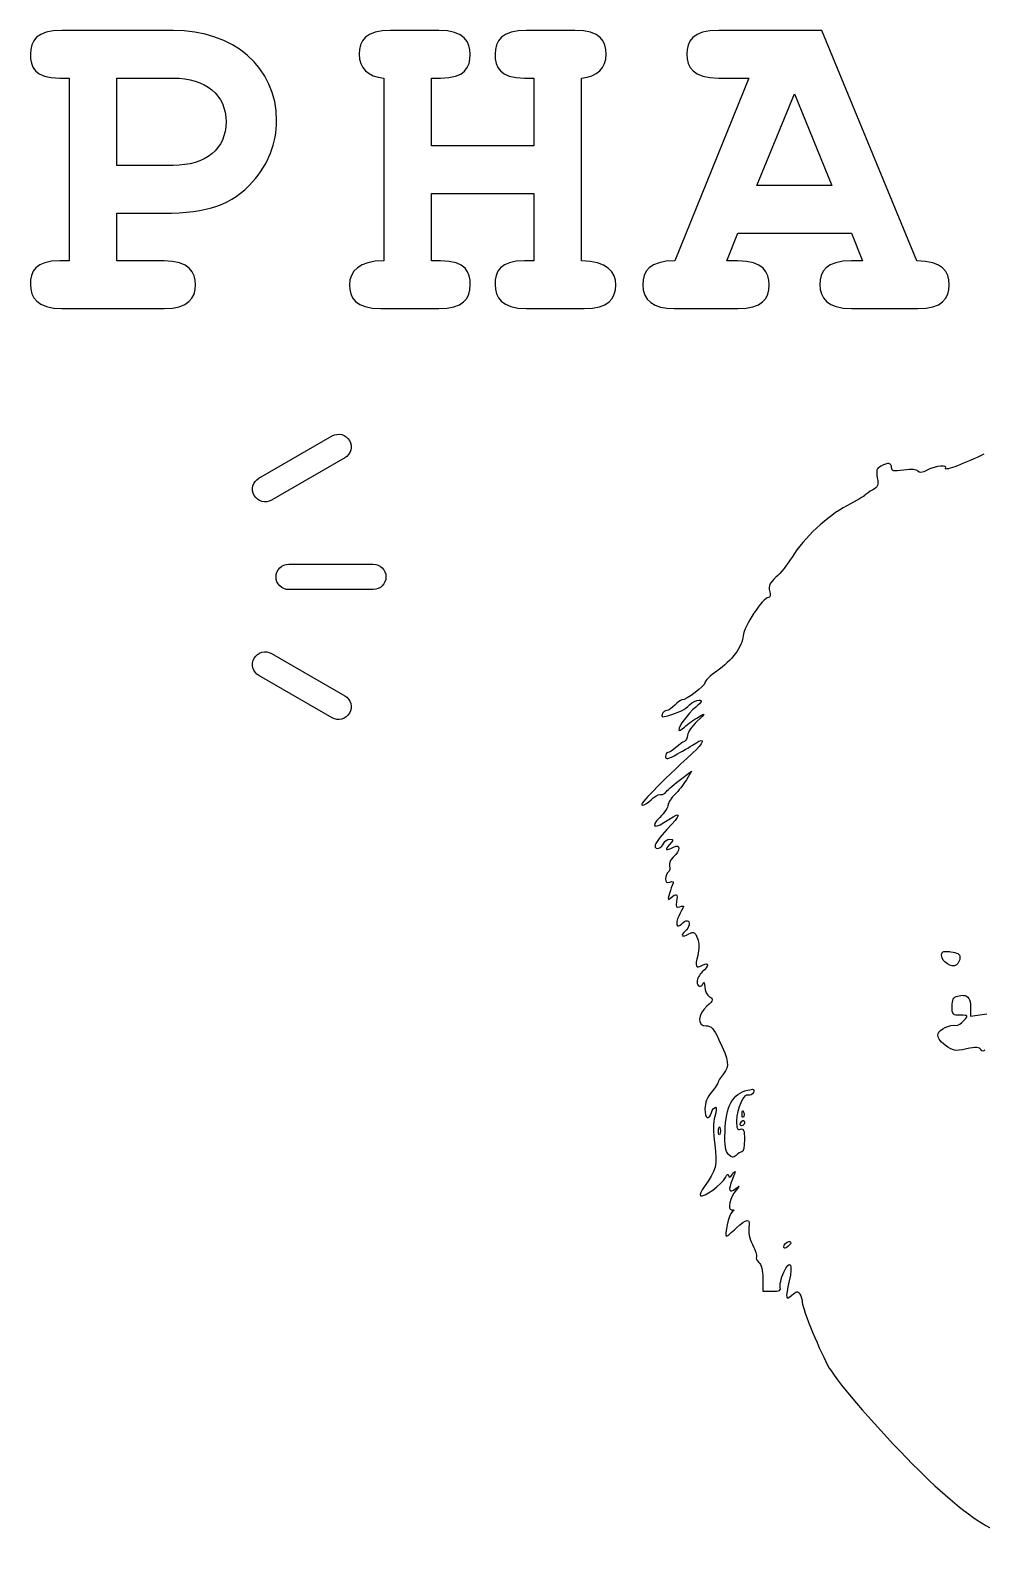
# Model space of a CAD drawing. Header units: millimetres. Extents: x 3 to 91, y 6 to 114.
# Drawn here: x 45.04 to 67.54, y 6.28 to 42.2 of the extents above; entities that cross this region are included whole.
import ezdxf

# ---------------------------------------------------------------- set-up
doc = ezdxf.new("R2010")
doc.units = ezdxf.units.MM
doc.layers.add('Layer_1', color=7, linetype='CONTINUOUS')

msp = doc.modelspace()

# ---------------------------------------------------------------- linework, layer by layer
at = {"layer": 'Layer_1', "color": 7}
for points in [[(48.4142, 42.19877), (45.783885, 42.19877)], [(54.697535, 42.19874), (53.557356, 42.19874)], [(57.914871, 42.19874), (56.774692, 42.19874)], [(66.004431, 36.7462), (63.757939, 42.19874), (61.319537, 42.19874)], [(45.738729, 41.06988), (45.953218, 41.06988), (45.953218, 36.74623), (45.738729, 36.74623)], [(48.4142, 39.00398), (47.082109, 39.00398), (47.082109, 41.06985), (48.4142, 41.06985)], [(53.399311, 41.06985), (53.399311, 36.7462)], [(56.729537, 41.06985), (56.944026, 41.06985), (56.944026, 39.46683), (54.528201, 39.46683), (54.528201, 41.06985), (54.74269, 41.06985)], [(58.072916, 36.7462), (58.072916, 41.06985)], [(61.319537, 41.06985), (62.030738, 41.06985), (60.280958, 36.7462)], [(54.74269, 36.7462), (54.528201, 36.7462), (54.528201, 38.33794), (56.944026, 38.33794), (56.944026, 36.7462), (56.729537, 36.7462)], [(48.199711, 36.74623), (47.082109, 36.74623), (47.082109, 37.87512), (48.188422, 37.87512)], [(61.771093, 36.7462), (61.511448, 36.7462), (61.771093, 37.40096), (64.457851, 37.40096), (64.717496, 36.7462), (64.457851, 36.7462)], [(45.783885, 35.61734), (48.199711, 35.61734)], [(53.331578, 35.61731), (54.697535, 35.61731)], [(56.774692, 35.61731), (58.140649, 35.61731)], [(60.269669, 35.61731), (61.771093, 35.61731)], [(64.457851, 35.61731), (66.027008, 35.61731)], [(50.44336, 31.603985), (52.175782, 32.603985)], [(52.476563, 32.084453), (50.744141, 31.084453)], [(51.150391, 29.570782), (53.150391, 29.570782)], [(53.150391, 28.969219), (51.150391, 28.969219)], [(50.744141, 27.455547), (52.476563, 26.455547)], [(52.175782, 25.936016), (50.44336, 26.936016)], [(60.384429, 24.45102), (60.675367, 24.67168), (60.555995, 24.46911)], [(67.275481, 19.09993), (67.275481, 18.8803), (67.664088, 18.93353)], [(61.870643, 15.66499), (61.870643, 15.66448)], [(62.363636, 12.67241), (62.363636, 12.36959), (62.587912, 12.36959)]]:
    msp.add_lwpolyline(points, dxfattribs=at)
for points in [[(63.995006, 38.52985), (62.222649, 38.52985), (63.114472, 40.69732)], [(49.667268, 40.03127)], [(50.863891, 40.06517)], [(58.885717, 36.18176)], [(66.772076, 36.18176)], [(50.515626, 31.055157)], [(52.175782, 25.936016)], [(66.700839, 20.40992)], [(67.1096, 19.37019)], [(62.137293, 17.14346)], [(61.883562, 16.63599)], [(61.335792, 16.25772)], [(61.901132, 16.4112)], [(62.978586, 13.54523)]]:
    msp.add_lwpolyline(points, close=True, dxfattribs=at)
for points in [[(45.783885, 42.19877), (45.185573, 42.19877), (45.038817, 41.95041), (45.038817, 41.63432)], [(50.863891, 40.06517), (50.863891, 41.31823), (49.84789, 42.19877), (48.4142, 42.19877)], [(53.557356, 42.19874), (52.970333, 42.19874), (52.812288, 41.95038), (52.812288, 41.63429)], [(55.442602, 41.63429), (55.442602, 41.91652), (55.307135, 42.19874), (54.697535, 42.19874)], [(56.774692, 42.19874), (56.18767, 42.19874), (56.029625, 41.95038), (56.029625, 41.63429)], [(58.659939, 41.63429), (58.659939, 41.93909), (58.524472, 42.19874), (57.914871, 42.19874)], [(61.319537, 42.19874), (60.698647, 42.19874), (60.563181, 41.93909), (60.563181, 41.63429)], [(45.038817, 41.63432), (45.038817, 41.34081), (45.129127, 41.06988), (45.738729, 41.06988)], [(52.812288, 41.63429), (52.812288, 41.30692), (53.026778, 41.10372), (53.399311, 41.06985)], [(54.74269, 41.06985), (55.318424, 41.06985), (55.442602, 41.3182), (55.442602, 41.63429)], [(56.029625, 41.63429), (56.029625, 41.32949), (56.131225, 41.06985), (56.729537, 41.06985)], [(58.072916, 41.06985), (58.44545, 41.10375), (58.659939, 41.30692), (58.659939, 41.63429)], [(60.563181, 41.63429), (60.563181, 41.32949), (60.709936, 41.06985), (61.319537, 41.06985)], [(48.4142, 41.06985), (49.193134, 41.06985), (49.667268, 40.67474), (49.667268, 40.03127)], [(49.667268, 40.03127), (49.667268, 39.39909), (49.193134, 39.00398), (48.4142, 39.00398)], [(50.299446, 38.62019), (50.660691, 39.0153), (50.863891, 39.54588), (50.863891, 40.06517)], [(48.188422, 37.87512), (49.238289, 37.87512), (49.802734, 38.06703), (50.299446, 38.62019)], [(45.738729, 36.74623), (45.151706, 36.74623), (45.038817, 36.49787), (45.038817, 36.18179)], [(48.944778, 36.18179), (48.944778, 36.4753), (48.798022, 36.74623), (48.199711, 36.74623)], [(53.399311, 36.7462), (52.812288, 36.7462), (52.58651, 36.49784), (52.58651, 36.18176)], [(55.442602, 36.18176), (55.442602, 36.47527), (55.352292, 36.7462), (54.74269, 36.7462)], [(56.729537, 36.7462), (56.142514, 36.7462), (56.029625, 36.49784), (56.029625, 36.18176)], [(58.885717, 36.18176), (58.885717, 36.46398), (58.682517, 36.7462), (58.072916, 36.7462)], [(60.280958, 36.7462), (59.682646, 36.7462), (59.524602, 36.49784), (59.524602, 36.18176)], [(62.51616, 36.18176), (62.51616, 36.47527), (62.369405, 36.7462), (61.771093, 36.7462)], [(64.457851, 36.7462), (63.85954, 36.7462), (63.712784, 36.49784), (63.712784, 36.18176)], [(66.772076, 36.18176), (66.772076, 36.48656), (66.614031, 36.7462), (66.004431, 36.7462)], [(45.038817, 36.18179), (45.038817, 35.88827), (45.196862, 35.61734), (45.783885, 35.61734)], [(48.199711, 35.61734), (48.775444, 35.61734), (48.944778, 35.8657), (48.944778, 36.18179)], [(52.58651, 36.18176), (52.58651, 35.87695), (52.721977, 35.61731), (53.331578, 35.61731)], [(54.697535, 35.61731), (55.273269, 35.61731), (55.442602, 35.85438), (55.442602, 36.18176)], [(56.029625, 36.18176), (56.029625, 35.88824), (56.176381, 35.61731), (56.774692, 35.61731)], [(58.140649, 35.61731), (58.716383, 35.61731), (58.885717, 35.85438), (58.885717, 36.18176)], [(59.524602, 36.18176), (59.524602, 35.80922), (59.772958, 35.61731), (60.269669, 35.61731)], [(61.771093, 35.61731), (62.346827, 35.61731), (62.51616, 35.85438), (62.51616, 36.18176)], [(63.712784, 36.18176), (63.712784, 35.87695), (63.882117, 35.61731), (64.457851, 35.61731)], [(66.027008, 35.61731), (66.602742, 35.61731), (66.772076, 35.85438), (66.772076, 36.18176)], [(52.175782, 32.603985), (52.244666, 32.643914), (52.326597, 32.654822), (52.403529, 32.634307)], [(52.403529, 32.634307), (52.480461, 32.613792), (52.546082, 32.563536), (52.585938, 32.49461)], [(52.585938, 32.49461), (52.625867, 32.425726), (52.636776, 32.343794), (52.61626, 32.266862)], [(52.61626, 32.266862), (52.595745, 32.189931), (52.54549, 32.124309), (52.476563, 32.084453)], [(65.408928, 31.85315), (65.408928, 31.96945), (65.327244, 31.98038), (65.154164, 31.88778)], [(67.589157, 32.17303), (67.183034, 31.96723), (66.644303, 31.76527), (66.687403, 31.83507)], [(65.070965, 31.61337), (65.104175, 31.43636), (65.088072, 31.3927), (64.964511, 31.3276)], [(65.154164, 31.88778), (65.055464, 31.83492), (65.039365, 31.78187), (65.070965, 31.61337)], [(65.6978, 31.79579), (65.455917, 31.75959), (65.408928, 31.76905), (65.408928, 31.85315)], [(66.029046, 31.76995), (66.001076, 31.81525), (65.88658, 31.82409), (65.6978, 31.79579)], [(66.253321, 31.79579), (66.124379, 31.72859), (66.059346, 31.72095), (66.029046, 31.76995)], [(66.687403, 31.83507), (66.743244, 31.92534), (66.451263, 31.89901), (66.253321, 31.79579)], [(50.333985, 31.195782), (50.252157, 31.338797), (50.300988, 31.521042), (50.44336, 31.603985)], [(64.964511, 31.3276), (64.884319, 31.28537), (64.804361, 31.2313), (64.787261, 31.2072)], [(50.515626, 31.055157), (50.438819, 31.076076), (50.373477, 31.126664), (50.333985, 31.195782)], [(50.744141, 31.084453), (50.674904, 31.044663), (50.592661, 31.034119), (50.515626, 31.055157)], [(64.352145, 30.95243), (63.888702, 30.71031), (63.33262, 30.19015), (63.055067, 29.73907)], [(64.787261, 31.2072), (64.770161, 31.18311), (64.574417, 31.06854), (64.352145, 30.95243)], [(50.84961, 29.27), (50.849402, 29.349836), (50.881024, 29.426462), (50.937477, 29.482915)], [(50.937477, 29.482915), (50.993929, 29.539367), (51.070555, 29.57099), (51.150391, 29.570782)], [(53.150391, 29.570782), (53.315924, 29.570135), (53.449652, 29.435534), (53.449219, 29.27)], [(63.055067, 29.73907), (62.950136, 29.56853), (62.778999, 29.35293), (62.674728, 29.26003)], [(50.937477, 29.057086), (50.881024, 29.113539), (50.849402, 29.190165), (50.84961, 29.27)], [(53.449219, 29.27), (53.449652, 29.104467), (53.315924, 28.969865), (53.150391, 28.969219)], [(62.674728, 29.26003), (62.525847, 29.12759), (62.493533, 29.05792), (62.523833, 28.93705)], [(51.150391, 28.969219), (51.070555, 28.969011), (50.993929, 29.000633), (50.937477, 29.057086)], [(62.495411, 28.78254), (62.36758, 28.78254), (61.908532, 28.08596), (61.898032, 27.87614)], [(62.523833, 28.93705), (62.547033, 28.84437), (62.535611, 28.78254), (62.495411, 28.78254)], [(61.898032, 27.87614), (61.885462, 27.62414), (61.63571, 27.29025), (61.272747, 27.04053)], [(50.44336, 26.936016), (50.300988, 27.018959), (50.252157, 27.201203), (50.333985, 27.344219)], [(50.333985, 27.344219), (50.373513, 27.413477), (50.43899, 27.464148), (50.51595, 27.485037)], [(50.51595, 27.485037), (50.59291, 27.505926), (50.67502, 27.495315), (50.744141, 27.455547)], [(61.272747, 27.04053), (61.119896, 26.93536), (60.994728, 26.81226), (60.994728, 26.76716)], [(60.994728, 26.76716), (60.994728, 26.68716), (60.553642, 26.35788), (60.446441, 26.35788)], [(52.476563, 26.455547), (52.54549, 26.415691), (52.595745, 26.35007), (52.61626, 26.273138)], [(52.61626, 26.273138), (52.636776, 26.196207), (52.625867, 26.114275), (52.585938, 26.045391)], [(60.280043, 26.23334), (60.218152, 26.16489), (60.13279, 26.10932), (60.09039, 26.10932)], [(60.113128, 25.98374), (60.4035, 26.07105), (60.515765, 26.12747), (60.632476, 26.24419)], [(60.446441, 26.35788), (60.416811, 26.35788), (60.341942, 26.30174), (60.280043, 26.23334)], [(60.632476, 26.24419), (60.694936, 26.30667), (60.794784, 26.35655), (60.854684, 26.35581)], [(60.854684, 26.35581), (60.939265, 26.35429), (60.922131, 26.31782), (60.77717, 26.19148)], [(52.403529, 25.905693), (52.326597, 25.885178), (52.244666, 25.896087), (52.175782, 25.936016)], [(52.585938, 26.045391), (52.546082, 25.976464), (52.480461, 25.926209), (52.403529, 25.905693)], [(59.979802, 26.02147), (59.953302, 25.95237), (59.981777, 25.94424), (60.113128, 25.98374)], [(60.09039, 26.10932), (60.048049, 26.10932), (59.998302, 26.06967), (59.979802, 26.02147)], [(60.77717, 26.19148), (60.578818, 26.0186), (60.374257, 25.74253), (60.373577, 25.64733)], [(60.513103, 25.71709), (60.590043, 25.78691), (60.736591, 25.89284), (60.839182, 25.95274)], [(60.839182, 25.95274), (61.020823, 26.05877), (61.020107, 26.05646), (60.808176, 25.85507)], [(60.373577, 25.64733), (60.373357, 25.61573), (60.436203, 25.64729), (60.513103, 25.71709)], [(60.582866, 25.52382), (60.578666, 25.45539), (60.546436, 25.3899), (60.511036, 25.3781)], [(60.808176, 25.85507), (60.688495, 25.74134), (60.586866, 25.59222), (60.582866, 25.52382)], [(60.306914, 25.23547), (60.230133, 25.16889), (60.143578, 25.11455), (60.114678, 25.11455)], [(60.511036, 25.3781), (60.475675, 25.36631), (60.383714, 25.30207), (60.306914, 25.23547)], [(60.344121, 25.08096), (60.499143, 25.16751), (60.694937, 25.28352), (60.779237, 25.33882)], [(60.779237, 25.33882), (61.00992, 25.48992), (60.963443, 25.33919), (60.70689, 25.10369)], [(60.70689, 25.10369), (59.922344, 24.38354), (59.424547, 23.87069), (59.509547, 23.87069)], [(60.114678, 25.11455), (60.085778, 25.11455), (60.061968, 25.07135), (60.061968, 25.01895)], [(60.061968, 25.01895), (60.061968, 24.94252), (60.11797, 24.9547), (60.344121, 25.08096)], [(60.07282, 24.17455), (60.08422, 24.20484), (60.224337, 24.32944), (60.384429, 24.45102)], [(60.555995, 24.46911), (60.490254, 24.35769), (60.366359, 24.20089), (60.280559, 24.12029)], [(59.720387, 23.99524), (59.782277, 24.06358), (59.882395, 24.11978), (59.942595, 24.11978)], [(59.942595, 24.11978), (60.002846, 24.11978), (60.06142, 24.14435), (60.07282, 24.17455)], [(60.280559, 24.12029), (60.194757, 24.03969), (60.124496, 23.93075), (60.124496, 23.87845)], [(59.509547, 23.87069), (59.563667, 23.87069), (59.658487, 23.92684), (59.720387, 23.99524)], [(60.124496, 23.87845), (60.124496, 23.8262), (60.034843, 23.69148), (59.925542, 23.57872)], [(60.141033, 23.53118), (60.451956, 23.74243), (60.433933, 23.65076), (60.093491, 23.29037)], [(59.925542, 23.57872), (59.68442, 23.3299), (59.80548, 23.30317), (60.141033, 23.53118)], [(60.093491, 23.29037), (59.93962, 23.12747), (59.813404, 22.9544), (59.813404, 22.9059)], [(60.024244, 22.97411), (60.042915, 23.02281), (60.105654, 23.06248), (60.163254, 23.06248)], [(60.163254, 23.06248), (60.258724, 23.06248), (60.258302, 23.05205), (60.155502, 22.93845)], [(59.813404, 22.9059), (59.813404, 22.7975), (59.976844, 22.85044), (60.024244, 22.97411)], [(60.155502, 22.93845), (60.03171, 22.80155), (60.067533, 22.77889), (60.252654, 22.87799)], [(60.246453, 22.63925), (60.174453, 22.57212), (60.136369, 22.48041), (60.157569, 22.42531)], [(60.252654, 22.87799), (60.419736, 22.96754), (60.415425, 22.79667), (60.246453, 22.63925)], [(60.128114, 22.28785), (60.091614, 22.26527), (60.061968, 22.19347), (60.061968, 22.12817)], [(60.157569, 22.42531), (60.177969, 22.37232), (60.164614, 22.31035), (60.128114, 22.28785)], [(60.061968, 22.12817), (60.061968, 22.04237), (60.090938, 22.02082), (60.165838, 22.04962)], [(60.221131, 21.96952), (60.194231, 21.90374), (60.157283, 21.79401), (60.139483, 21.72561)], [(60.165838, 22.04962), (60.249138, 22.08156), (60.260331, 22.06532), (60.221131, 21.96952)], [(60.139483, 21.72561), (60.112983, 21.62401), (60.122226, 21.6156), (60.190126, 21.6791)], [(60.190126, 21.6791), (60.317766, 21.79887), (60.358667, 21.77244), (60.323967, 21.59125)], [(60.323967, 21.59125), (60.297676, 21.45365), (60.310532, 21.43292), (60.399932, 21.46722)], [(60.376161, 21.24398), (60.28323, 21.05787), (60.329317, 20.9429), (60.448508, 21.06208)], [(60.484681, 21.46206), (60.47213, 21.43639), (60.423361, 21.33818), (60.376161, 21.24398)], [(60.399932, 21.46722), (60.459132, 21.49032), (60.497181, 21.48776), (60.484681, 21.46206)], [(60.526539, 20.88586), (60.397197, 20.77866), (60.456911, 20.7366), (60.616973, 20.8223)], [(60.448508, 21.06208), (60.489019, 21.10258), (60.544098, 21.13546), (60.571498, 21.13546)], [(60.571498, 21.13546), (60.656338, 21.13546), (60.626239, 20.96866), (60.526539, 20.88586)], [(60.616973, 20.8223), (60.731024, 20.88332), (60.75571, 20.87028), (60.81541, 20.71843)], [(60.81541, 20.71843), (60.86121, 20.60076), (60.863662, 20.47051), (60.823162, 20.31329)], [(60.823162, 20.31329), (60.754012, 20.04515), (60.77846, 19.99693), (60.939951, 20.08333)], [(60.939951, 20.08333), (61.093832, 20.1656), (61.088961, 20.065), (60.932199, 19.92313)], [(66.591285, 20.31897), (66.591285, 20.38415), (66.615004, 20.40986), (66.700839, 20.40992)], [(66.944752, 20.0885), (66.839431, 20.0011), (66.591285, 20.16289), (66.591285, 20.31897)], [(66.700839, 20.40992), (66.729451, 20.40995), (66.765053, 20.40678), (66.808843, 20.40166)], [(66.808843, 20.40166), (66.965945, 20.38333), (67.026401, 20.34566), (67.026401, 20.26626)], [(67.026401, 20.26626), (67.026401, 20.20579), (66.989852, 20.1259), (66.944752, 20.0885)], [(60.932199, 19.92313), (60.863848, 19.86124), (60.807659, 19.75937), (60.807659, 19.69627)], [(60.807659, 19.69627), (60.807659, 19.56637), (60.90537, 19.54125), (60.95287, 19.65907)], [(60.95287, 19.65907), (60.97017, 19.70179), (60.98656, 19.66103), (60.98956, 19.56863)], [(60.98956, 19.56863), (60.99226, 19.4763), (61.043348, 19.37307), (61.103248, 19.33867)], [(61.04072, 19.11543), (60.818088, 18.90605), (60.807391, 18.64879), (61.021083, 18.64879)], [(61.103248, 19.33867), (61.20261, 19.28162), (61.196901, 19.26226), (61.04072, 19.11543)], [(66.839849, 19.10819), (66.839849, 19.26952), (66.87069, 19.32652), (66.97059, 19.35262)], [(67.036219, 18.89787), (66.854768, 18.89787), (66.839849, 18.91362), (66.839849, 19.10819)], [(66.97059, 19.35262), (67.024733, 19.36678), (67.070866, 19.37278), (67.1096, 19.37019)], [(67.1096, 19.37019), (67.2258, 19.36243), (67.275481, 19.27702), (67.275481, 19.09993)], [(66.510153, 18.45966), (66.538583, 18.5684), (66.7846, 18.68313), (66.938551, 18.65913)], [(66.938551, 18.65913), (66.975782, 18.65332), (67.057318, 18.70463), (67.119418, 18.77333)], [(67.119418, 18.77333), (67.23024, 18.89609), (67.228661, 18.89787), (67.036219, 18.89787)], [(61.021083, 18.64879), (61.142203, 18.64879), (61.202316, 18.5837), (61.327007, 18.32013)], [(61.327007, 18.32013), (61.563979, 17.81921), (61.579355, 17.70321), (61.432944, 17.51708)], [(66.680169, 18.19042), (66.543298, 18.29479), (66.489253, 18.37996), (66.510153, 18.45966)], [(67.178846, 18.10154), (66.905533, 18.04323), (66.86347, 18.05062), (66.680169, 18.19042)], [(67.524045, 18.08965), (67.488894, 18.14645), (67.403658, 18.14944), (67.178846, 18.10154)], [(67.612928, 18.08293), (67.582528, 18.03403), (67.557345, 18.03565), (67.524045, 18.08965)], [(61.305303, 17.31141), (61.305303, 17.28755), (61.235257, 17.1846), (61.149757, 17.083)], [(61.432944, 17.51708), (61.362683, 17.42768), (61.305303, 17.33531), (61.305303, 17.31141)], [(61.149757, 17.083), (61.050216, 16.96469), (60.994211, 16.82191), (60.994211, 16.6856)], [(61.469117, 16.14455), (61.489527, 16.75331), (61.644526, 17.03695), (62.007069, 17.12795)], [(62.023089, 17.00962), (61.909358, 17.05326), (61.741969, 16.69227), (61.741969, 16.40345)], [(62.007069, 17.12795), (62.076269, 17.1454), (62.117243, 17.15136), (62.137293, 17.14346)], [(62.141428, 17.07473), (62.121077, 17.02173), (62.067889, 16.99242), (62.023089, 17.00962)], [(62.137293, 17.14346), (62.157344, 17.13556), (62.156428, 17.11378), (62.141428, 17.07473)], [(60.994211, 16.6856), (60.994211, 16.4526), (61.087157, 16.3999), (61.149757, 16.59724)], [(61.149757, 16.59724), (61.171457, 16.66559), (61.212524, 16.72126), (61.241224, 16.72126)], [(61.241224, 16.72126), (61.269924, 16.72126), (61.263788, 16.62491), (61.227788, 16.50732)], [(61.903716, 16.48975), (61.883016, 16.46909), (61.86816, 16.5058), (61.87116, 16.5714)], [(61.87116, 16.5714), (61.87266, 16.60765), (61.877012, 16.62946), (61.883562, 16.63599)], [(61.883562, 16.63599), (61.890112, 16.64253), (61.898984, 16.63392), (61.908884, 16.60912)], [(61.908884, 16.60912), (61.926684, 16.56425), (61.924316, 16.51035), (61.903716, 16.48975)], [(61.227788, 16.50732), (61.182988, 16.35952), (61.182638, 16.15338), (61.226238, 15.83914)], [(61.316672, 16.16212), (61.316672, 16.2264), (61.324528, 16.26196), (61.335792, 16.25772)], [(61.335792, 16.25772), (61.339547, 16.25631), (61.343353, 16.25083), (61.347678, 16.24015)], [(61.347678, 16.24015), (61.364878, 16.19741), (61.364878, 16.12731), (61.347678, 16.08461)], [(61.741969, 16.40345), (61.741969, 16.21815), (61.762186, 16.17391), (61.834986, 16.20191)], [(61.862375, 16.28666), (61.825975, 16.28666), (61.813786, 16.31447), (61.834986, 16.34867)], [(61.834986, 16.34867), (61.856186, 16.38287), (61.886132, 16.4112), (61.901132, 16.4112)], [(61.834986, 16.20191), (61.909586, 16.23053), (61.928521, 16.18035), (61.928521, 15.95128)], [(61.928521, 16.34867), (61.928521, 16.31447), (61.898575, 16.28666), (61.862375, 16.28666)], [(61.901132, 16.4112), (61.916232, 16.4112), (61.928521, 16.38287), (61.928521, 16.34867)], [(61.226238, 15.83914), (61.293469, 15.35469), (61.261759, 15.23041), (60.974057, 14.84127)], [(61.347678, 16.08461), (61.330378, 16.04185), (61.316672, 16.07662), (61.316672, 16.16212)], [(61.551283, 15.60453), (61.477983, 15.67914), (61.458017, 15.81346), (61.469117, 16.14455)], [(61.928521, 15.95128), (61.928521, 15.79375), (61.902343, 15.66499), (61.870643, 15.66499)], [(61.7306, 15.5849), (61.66354, 15.5197), (61.630583, 15.52343), (61.551283, 15.60453)], [(61.870643, 15.66448), (61.838892, 15.66448), (61.7758, 15.6289), (61.7306, 15.5849)], [(61.479969, 15.0609), (61.518569, 15.1408), (61.548249, 15.16054), (61.550249, 15.10844)], [(61.550249, 15.10844), (61.553349, 15.04284), (61.579301, 15.05115), (61.647401, 15.13944)], [(61.647401, 15.13944), (61.726501, 15.24261), (61.726383, 15.22565), (61.643784, 15.02059)], [(60.974057, 14.84127), (60.904957, 14.74765), (60.866708, 14.65252), (60.889308, 14.62992)], [(60.889308, 14.62992), (60.949359, 14.56986), (61.402469, 14.90048), (61.479969, 15.0609)], [(61.7306, 14.76221), (61.58276, 14.5869), (61.517556, 14.29657), (61.625697, 14.29557)], [(61.643784, 15.02059), (61.534523, 14.74937), (61.561841, 14.67381), (61.723882, 14.79941)], [(61.723882, 14.79941), (61.828782, 14.88028), (61.8288, 14.8787), (61.7306, 14.76221)], [(61.636032, 14.24751), (61.56434, 14.20193), (61.445341, 13.67493), (61.506841, 13.67493)], [(61.625697, 14.29557), (61.688797, 14.29487), (61.691632, 14.28281), (61.636032, 14.24751)], [(61.73215, 13.86149), (61.977483, 14.09594), (62.077157, 14.1016), (62.034457, 13.87854)], [(61.506841, 13.67493), (61.523232, 13.67493), (61.6248, 13.75891), (61.73215, 13.86149)], [(62.034457, 13.87854), (62.014886, 13.77598), (62.049724, 13.61557), (62.122824, 13.47236)], [(62.122824, 13.47236), (62.189224, 13.34217), (62.229191, 13.21166), (62.211191, 13.18246)], [(62.860764, 13.41552), (62.860764, 13.47187), (62.927221, 13.53525), (62.978586, 13.54523)], [(62.955848, 13.42792), (62.896748, 13.37882), (62.860764, 13.37432), (62.860764, 13.41552)], [(63.021994, 13.53489), (63.037694, 13.51929), (63.007948, 13.47122), (62.955848, 13.42792)], [(62.978586, 13.54523), (62.995708, 13.54855), (63.011219, 13.54567), (63.021994, 13.53489)], [(62.211191, 13.18246), (62.193291, 13.15331), (62.220235, 13.09505), (62.271135, 13.05275)], [(62.271135, 13.05275), (62.329935, 13.00393), (62.363636, 12.86511), (62.363636, 12.67241)], [(62.85973, 12.81762), (63.005442, 13.14305), (63.083338, 13.02025), (62.989438, 12.61298)], [(62.776531, 12.46106), (62.757171, 12.51164), (62.79463, 12.67224), (62.85973, 12.81762)], [(62.989438, 12.61298), (62.892677, 12.19319), (62.901949, 12.14437), (63.05145, 12.27967)], [(62.587912, 12.36959), (62.760284, 12.36959), (62.803631, 12.39046), (62.776531, 12.46106)], [(63.05145, 12.27967), (63.161121, 12.37897), (63.187868, 12.38218), (63.236968, 12.30448)], [(63.236968, 12.30448), (63.268568, 12.25454), (63.294872, 12.16522), (63.295362, 12.10552)], [(63.295362, 12.10552), (63.296632, 11.96084), (63.738295, 10.88945), (63.935117, 10.55368)], [(63.935117, 10.55368), (64.151248, 10.18495), (65.138994, 9.04674), (65.907089, 8.28147)], [(65.907089, 8.28147), (67.414546, 6.77955), (68.066899, 6.42326), (69.573532, 6.28107)]]:
    msp.add_open_spline(points, degree=3, dxfattribs=at)

doc.saveas('drawing.dxf')
